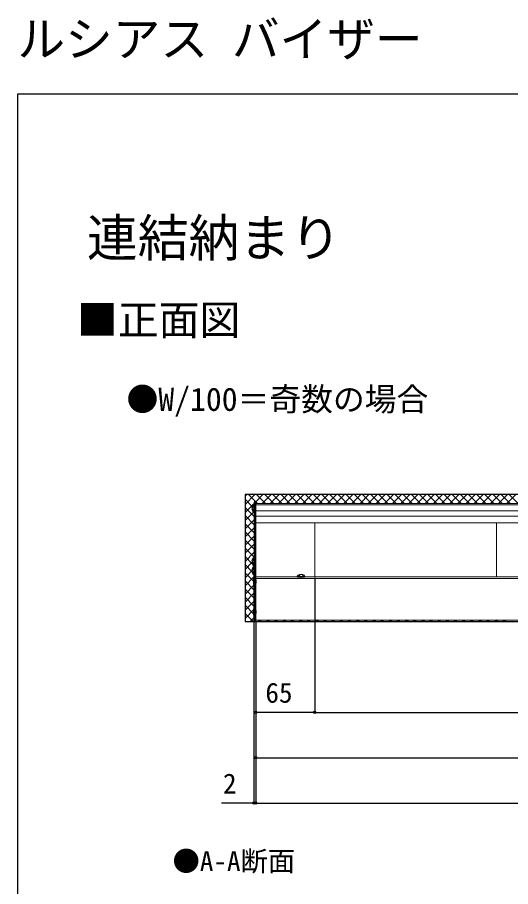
# Model space of a CAD drawing. Units: millimetres, scale not verified. Extents: x -1312 to 1312, y -1960 to 1949.
# Drawn here: x -1312 to -769, y 992 to 1949 of the extents above; entities that cross this region are included whole.
import ezdxf
from ezdxf.enums import TextEntityAlignment as Align

# ---------------------------------------------------------------- set-up
doc = ezdxf.new("R2010")
doc.units = ezdxf.units.MM
doc.header["$LTSCALE"] = 8
for name, color, linetype in [('0-1_USER1', 3, 'Continuous'), ('0-4_YKK_13', 4, 'Continuous'), ('0-5_YKK_D', 6, 'Continuous'), ('0-6_YKK_ZWAK', 7, 'Continuous'), ('0-7_YSS_K', 3, 'Continuous')]:
    doc.layers.add(name, color=color, linetype=linetype)
doc.layers.add('0-3_YKK_12', color=2, linetype='Continuous', lineweight=18)
doc.styles.add('ＭＳ ゴシック', font='')
doc.styles.get('ＭＳ ゴシック').set_extended_font_data('MS Gothic')

msp = doc.modelspace()

# ---------------------------------------------------------------- linework, layer by layer
at = {"layer": '0-3_YKK_12'}
for p, q in [((-1050, 1413.703), (-233.5, 1413.703)), ((-1050, 1413.703), (-1050, 1285.299)), ((-1050, 1412.131), (-233.5, 1412.131)), ((-1050, 1405.776), (-233.5, 1405.776)), ((-1050, 1399.703), (-233.5, 1399.703)), ((-1050, 1392.601), (-233.5, 1392.601)), ((-985, 1392.601), (-985, 1333.026)), ((-785, 1392.601), (-785, 1333.026)), ((-1050, 1333.026), (-233.5, 1333.026)), ((-1050, 1331.22), (-233.5, 1331.22)), ((-1050, 1285.299), (-233.5, 1285.299))]:
    msp.add_line(p, q, dxfattribs=at)
at = {"layer": '0-4_YKK_13'}
for p, q in [((-1054.283, 1409.128), (-1053.4, 1409.128)), ((-1053.877, 1410.778), (-1052.012, 1409.848)), ((-1052.012, 1409.848), (-1051.403, 1408.703)), ((-1051.8, 1415.203), (-1051.8, 1334.458)), ((-1050.5, 1415.203), (-1051.8, 1415.203)), ((-1051.8, 1404.728), (-1051.8, 1412.679)), ((-1054.283, 1350.128), (-1053.4, 1350.128)), ((-1053.877, 1351.778), (-1052.012, 1350.848)), ((-1052.012, 1350.848), (-1051.403, 1349.703)), ((-1051.8, 1345.728), (-1051.8, 1353.679)), ((-1053.877, 1341.778), (-1052.012, 1340.848)), ((-1052.012, 1340.848), (-1051.403, 1339.703)), ((-1051.8, 1335.728), (-1051.8, 1343.679)), ((-1054.283, 1340.128), (-1053.4, 1340.128)), ((-1052, 1324.408), (-1052, 1331.408)), ((-1050.5, 1334.505), (-1051.8, 1334.505)), ((-1051.75, 1324.408), (-1051.75, 1331.408)), ((-1004, 1333.117), (-1003.859, 1333.92)), ((-996, 1333.117), (-1004, 1333.117)), ((-1004, 1333.117), (-1003.912, 1332.617)), ((-996.088, 1332.617), (-1003.912, 1332.617)), ((-1002.3, 1335.097), (-1001.145, 1332.78)), ((-1001.145, 1332.78), (-1000, 1332.171)), ((-998.855, 1332.78), (-1000, 1332.171)), ((-997.7, 1335.097), (-998.855, 1332.78)), ((-996, 1333.117), (-996.141, 1333.92)), ((-996, 1333.117), (-996.088, 1332.617)), ((-1052, 1329.958), (-1050.185, 1329.053)), ((-1052, 1324.408), (-1051.75, 1324.408)), ((-1051.75, 1324.408), (-1050.119, 1326.039)), ((-1050.185, 1329.053), (-1050, 1328.705)), ((-1050, 1329.658), (-1050, 1326.158)), ((-1052, 1290.708), (-1052, 1297.708)), ((-1052, 1296.258), (-1050.185, 1295.353)), ((-1051.75, 1290.708), (-1051.75, 1297.708)), ((-1050.185, 1295.353), (-1050, 1295.005)), ((-1050, 1295.958), (-1050, 1292.458)), ((-1052, 1290.708), (-1051.75, 1290.708)), ((-1051.75, 1290.708), (-1050.119, 1292.338))]:
    msp.add_line(p, q, dxfattribs=at)
for points in [[(-1054.283, 1408.278), (-1053.4, 1408.278), (-1053.4, 1409.128)], [(-1053.877, 1406.628), (-1052.012, 1407.558), (-1051.403, 1408.703)], [(-1050, 1292.203), (-1050, 1415.203), (-1050.5, 1415.203), (-1050.5, 1334.458)], [(-1054.283, 1349.278), (-1053.4, 1349.278), (-1053.4, 1350.128)], [(-1053.877, 1347.628), (-1052.012, 1348.558), (-1051.403, 1349.703)], [(-1054.283, 1339.278), (-1053.4, 1339.278), (-1053.4, 1340.128)], [(-1053.877, 1337.628), (-1052.012, 1338.558), (-1051.403, 1339.703)], [(-1052, 1331.408), (-1051.75, 1331.408), (-1050.119, 1329.777)], [(-1052, 1325.858), (-1050.185, 1326.763), (-1050, 1327.111)], [(-1052, 1297.708), (-1051.75, 1297.708), (-1050.119, 1296.077)], [(-1052, 1292.158), (-1050.185, 1293.063), (-1050, 1293.41)]]:
    msp.add_lwpolyline(points, dxfattribs=at)
for points in [[(-1050.5, 1334.458), (-1052, 1334.458), (-1052, 1284.255), (-1050.5, 1284.255)], [(-1050.5, 1334.458), (-1050.5, 1284.255), (-1050, 1284.255), (-1050, 1334.458)]]:
    msp.add_lwpolyline(points, close=True, dxfattribs=at)
for centre, radius, start, end in [((-1049, 1408.703), 5.3, 127.71409, 175.40059), ((-1049, 1408.703), 5.3, 184.59941, 232.28591), ((-1052.074, 1412.679), 0.274, 0, 127.71409), ((-1052.074, 1404.728), 0.274, 232.28591, 0), ((-1049, 1349.703), 5.3, 127.71409, 175.40059), ((-1052.074, 1353.679), 0.274, 0, 127.71409), ((-1049, 1349.703), 5.3, 184.59941, 232.28591), ((-1049, 1339.703), 5.3, 127.71409, 175.40059), ((-1052.074, 1345.728), 0.274, 232.28591, 0), ((-1052.074, 1343.679), 0.274, 0, 127.71409), ((-1049, 1339.703), 5.3, 184.59941, 232.28591), ((-1052.074, 1335.728), 0.274, 232.28591, 0), ((-1002.972, 1333.764), 0.9, 122.05588, 170), ((-1000, 1329.017), 6.5, 57.94412, 122.05588), ((-997.028, 1333.764), 0.9, 10, 57.94412), ((-1049.554, 1330.343), 0.8, 225, 236.08492), ((-1049.554, 1325.473), 0.8, 123.91508, 135), ((-1049.554, 1296.643), 0.8, 225, 236.08492), ((-1049.554, 1291.773), 0.8, 123.91508, 135)]:
    msp.add_arc(centre, radius, start, end, dxfattribs=at)
at = {"layer": '0-5_YKK_D'}
for p, q in [((-985, 1332.026), (-985, 1182.701)), ((-985, 1332.026), (-985, 1182.701)), ((-1052, 1283.255), (-1052, 1082.701)), ((-1050, 1283.255), (-1050, 1082.701)), ((-1050, 1283.255), (-1050, 1132.701)), ((-1050, 1283.255), (-1050, 1182.701)), ((-1050, 1283.255), (-1050, 1082.701)), ((-985, 1183.701), (-1050, 1183.701)), ((-985, 1183.701), (1015, 1183.701)), ((-1050, 1133.701), (0, 1133.701)), ((-1052, 1083.701), (-1087.886, 1083.701)), ((-1050, 1083.701), (-1052, 1083.701)), ((-1050, 1083.701), (-1044.75, 1083.701)), ((-1050, 1083.701), (1050, 1083.701))]:
    msp.add_line(p, q, dxfattribs=at)
for centre in [(-1050, 1183.701), (-985, 1183.701), (-985, 1183.701), (-1050, 1133.701), (-1052, 1083.701), (-1050, 1083.701), (-1050, 1083.701)]:
    msp.add_circle(centre, 1.312, dxfattribs=at)
at = {"layer": '0-6_YKK_ZWAK'}
for p, q in [((-1312.5, 1864.6), (-1312.5, -1960.4)), ((1312.5, 1864.6), (-1312.5, 1864.6))]:
    msp.add_line(p, q, dxfattribs=at)
at = {"layer": '0-7_YSS_K'}
for p, q in [((-1061.8, 1421.786), (-1059.986, 1423.6)), ((-1061.8, 1412.805), (-1051.005, 1423.6)), ((-1053.986, 1410.5), (-1061.8, 1418.314)), ((-1048.209, 1413.703), (-1058.106, 1423.6)), ((-1050.422, 1415.203), (-1042.025, 1423.6)), ((-1039.229, 1413.703), (-1049.125, 1423.6)), ((-1042.942, 1413.703), (-1033.045, 1423.6)), ((-1030.248, 1413.703), (-1040.145, 1423.6)), ((-1033.961, 1413.703), (-1024.065, 1423.6)), ((-1021.268, 1413.703), (-1031.165, 1423.6)), ((-1024.981, 1413.703), (-1015.084, 1423.6)), ((-1012.288, 1413.703), (-1022.185, 1423.6)), ((-1016.001, 1413.703), (-1006.104, 1423.6)), ((-1003.308, 1413.703), (-1013.204, 1423.6)), ((-1007.021, 1413.703), (-997.124, 1423.6)), ((-994.327, 1413.703), (-1004.224, 1423.6)), ((-998.04, 1413.703), (-988.144, 1423.6)), ((-985.347, 1413.703), (-995.244, 1423.6)), ((-989.06, 1413.703), (-979.163, 1423.6)), ((-976.367, 1413.703), (-986.264, 1423.6)), ((-980.08, 1413.703), (-970.183, 1423.6)), ((-967.387, 1413.703), (-977.283, 1423.6)), ((-971.1, 1413.703), (-961.203, 1423.6)), ((-958.406, 1413.703), (-968.303, 1423.6)), ((-962.119, 1413.703), (-952.223, 1423.6)), ((-949.426, 1413.703), (-959.323, 1423.6)), ((-953.139, 1413.703), (-943.242, 1423.6)), ((-940.446, 1413.703), (-950.343, 1423.6)), ((-944.159, 1413.703), (-934.262, 1423.6)), ((-931.466, 1413.703), (-941.362, 1423.6)), ((-935.179, 1413.703), (-925.282, 1423.6)), ((-922.485, 1413.703), (-932.382, 1423.6)), ((-926.198, 1413.703), (-916.302, 1423.6)), ((-913.505, 1413.703), (-923.402, 1423.6)), ((-917.218, 1413.703), (-907.321, 1423.6)), ((-904.525, 1413.703), (-914.422, 1423.6)), ((-908.238, 1413.703), (-898.341, 1423.6)), ((-895.545, 1413.703), (-905.441, 1423.6)), ((-899.258, 1413.703), (-889.361, 1423.6)), ((-886.564, 1413.703), (-896.461, 1423.6)), ((-890.277, 1413.703), (-880.381, 1423.6)), ((-877.584, 1413.703), (-887.481, 1423.6)), ((-881.297, 1413.703), (-871.4, 1423.6)), ((-868.604, 1413.703), (-878.501, 1423.6)), ((-872.317, 1413.703), (-862.42, 1423.6)), ((-859.624, 1413.703), (-869.52, 1423.6)), ((-863.337, 1413.703), (-853.44, 1423.6)), ((-850.643, 1413.703), (-860.54, 1423.6)), ((-854.356, 1413.703), (-844.46, 1423.6)), ((-841.663, 1413.703), (-851.56, 1423.6)), ((-845.376, 1413.703), (-835.479, 1423.6)), ((-832.683, 1413.703), (-842.58, 1423.6)), ((-836.396, 1413.703), (-826.499, 1423.6)), ((-823.703, 1413.703), (-833.599, 1423.6)), ((-827.416, 1413.703), (-817.519, 1423.6)), ((-814.722, 1413.703), (-824.619, 1423.6)), ((-818.435, 1413.703), (-808.539, 1423.6)), ((-805.742, 1413.703), (-815.639, 1423.6)), ((-809.455, 1413.703), (-799.558, 1423.6)), ((-796.762, 1413.703), (-806.659, 1423.6)), ((-800.475, 1413.703), (-790.578, 1423.6)), ((-787.781, 1413.703), (-797.678, 1423.6)), ((-791.495, 1413.703), (-781.598, 1423.6)), ((-778.801, 1413.703), (-788.698, 1423.6)), ((-782.514, 1413.703), (-772.618, 1423.6)), ((-769.821, 1413.703), (-779.718, 1423.6)), ((-773.534, 1413.703), (-763.637, 1423.6)), ((-760.841, 1413.703), (-770.738, 1423.6)), ((-1061.8, 1403.825), (-1051.8, 1413.825)), ((-1051.8, 1399.334), (-1061.8, 1409.334)), ((-1061.8, 1394.845), (-1052.173, 1404.472)), ((-1051.8, 1390.354), (-1061.8, 1400.354)), ((-1061.8, 1385.865), (-1051.8, 1395.865)), ((-1051.8, 1381.373), (-1061.8, 1391.373)), ((-1061.8, 1376.884), (-1051.8, 1386.884)), ((-1051.8, 1372.393), (-1061.8, 1382.393)), ((-1061.8, 1367.904), (-1051.8, 1377.904)), ((-1051.8, 1363.413), (-1061.8, 1373.413)), ((-1061.8, 1358.924), (-1051.8, 1368.924)), ((-1051.8, 1354.432), (-1061.8, 1364.432)), ((-1061.8, 1349.944), (-1051.8, 1359.944)), ((-1053.797, 1347.449), (-1061.8, 1355.452)), ((-1061.8, 1340.963), (-1054.18, 1348.583)), ((-1054.241, 1338.913), (-1061.8, 1346.472)), ((-1053.485, 1349.278), (-1053.4, 1349.363)), ((-1051.8, 1345.452), (-1051.881, 1345.533)), ((-1061.8, 1331.983), (-1053.655, 1340.128)), ((-1052, 1327.692), (-1061.8, 1337.492)), ((-1061.8, 1323.003), (-1052, 1332.803)), ((-1052, 1318.711), (-1061.8, 1328.511)), ((-1061.8, 1314.023), (-1052, 1323.823)), ((-1052, 1309.731), (-1061.8, 1319.531)), ((-1061.8, 1305.042), (-1052, 1314.842)), ((-1052, 1300.751), (-1061.8, 1310.551)), ((-1061.8, 1296.062), (-1052, 1305.862)), ((-1052, 1291.771), (-1061.8, 1301.571)), ((-1061.8, 1287.082), (-1052, 1296.882)), ((-1052.911, 1283.701), (-1061.8, 1292.59)), ((-1056.2, 1283.701), (-1052, 1287.902)), ((-1047.22, 1283.701), (-1045.623, 1285.299)), ((-1043.931, 1283.701), (-1045.528, 1285.299)), ((-1038.24, 1283.701), (-1036.642, 1285.299)), ((-1034.95, 1283.701), (-1036.548, 1285.299)), ((-1029.26, 1283.701), (-1027.662, 1285.299)), ((-1025.97, 1283.701), (-1027.567, 1285.299)), ((-1020.279, 1283.701), (-1018.682, 1285.299)), ((-1016.99, 1283.701), (-1018.587, 1285.299)), ((-1011.299, 1283.701), (-1009.702, 1285.299)), ((-1008.01, 1283.701), (-1009.607, 1285.299)), ((-1002.319, 1283.701), (-1000.721, 1285.299)), ((-999.029, 1283.701), (-1000.627, 1285.299)), ((-993.339, 1283.701), (-991.741, 1285.299)), ((-990.049, 1283.701), (-991.646, 1285.299)), ((-984.358, 1283.701), (-982.761, 1285.299)), ((-981.069, 1283.701), (-982.666, 1285.299)), ((-975.378, 1283.701), (-973.781, 1285.299)), ((-972.089, 1283.701), (-973.686, 1285.299)), ((-966.398, 1283.701), (-964.8, 1285.299)), ((-963.108, 1283.701), (-964.706, 1285.299)), ((-957.418, 1283.701), (-955.82, 1285.299)), ((-954.128, 1283.701), (-955.725, 1285.299)), ((-948.437, 1283.701), (-946.84, 1285.299)), ((-945.148, 1283.701), (-946.745, 1285.299)), ((-939.457, 1283.701), (-937.86, 1285.299)), ((-936.168, 1283.701), (-937.765, 1285.299)), ((-930.477, 1283.701), (-928.879, 1285.299)), ((-927.187, 1283.701), (-928.785, 1285.299)), ((-921.496, 1283.701), (-919.899, 1285.299)), ((-918.207, 1283.701), (-919.804, 1285.299)), ((-912.516, 1283.701), (-910.919, 1285.299)), ((-909.227, 1283.701), (-910.824, 1285.299)), ((-903.536, 1283.701), (-901.939, 1285.299)), ((-900.246, 1283.701), (-901.844, 1285.299)), ((-894.556, 1283.701), (-892.958, 1285.299)), ((-891.266, 1283.701), (-892.864, 1285.299)), ((-885.575, 1283.701), (-883.978, 1285.299)), ((-882.286, 1283.701), (-883.883, 1285.299)), ((-876.595, 1283.701), (-874.998, 1285.299)), ((-873.306, 1283.701), (-874.903, 1285.299)), ((-867.615, 1283.701), (-866.018, 1285.299)), ((-864.325, 1283.701), (-865.923, 1285.299)), ((-858.635, 1283.701), (-857.037, 1285.299)), ((-855.345, 1283.701), (-856.943, 1285.299)), ((-849.654, 1283.701), (-848.057, 1285.299)), ((-846.365, 1283.701), (-847.962, 1285.299)), ((-840.674, 1283.701), (-839.077, 1285.299)), ((-837.385, 1283.701), (-838.982, 1285.299)), ((-831.694, 1283.701), (-830.097, 1285.299)), ((-828.404, 1283.701), (-830.002, 1285.299)), ((-822.714, 1283.701), (-821.116, 1285.299)), ((-819.424, 1283.701), (-821.022, 1285.299)), ((-813.733, 1283.701), (-812.136, 1285.299)), ((-810.444, 1283.701), (-812.041, 1285.299)), ((-804.753, 1283.701), (-803.156, 1285.299)), ((-801.464, 1283.701), (-803.061, 1285.299)), ((-795.773, 1283.701), (-794.175, 1285.299)), ((-792.483, 1283.701), (-794.081, 1285.299)), ((-786.793, 1283.701), (-785.195, 1285.299)), ((-783.503, 1283.701), (-785.101, 1285.299)), ((-777.812, 1283.701), (-776.215, 1285.299)), ((-774.523, 1283.701), (-776.12, 1285.299))]:
    msp.add_line(p, q, dxfattribs=at)
msp.add_lwpolyline([(-233.5, 1423.6), (-1061.8, 1423.6), (-1061.8, 1283.701), (-233.5, 1283.701)], dxfattribs=at)

# ---------------------------------------------------------------- texts
at = {"layer": '0-1_USER1', "style": 'ＭＳ ゴシック'}
for s, height, p in [('ルシアス バイザー ', 38.49, (-1312.5, 1894.6)), ('連結納まり', 41.06, (-1236, 1673.418)), ('■正面図', 32.99, (-1246.96, 1589.486)), ('●W/100＝奇数の場合', 25.66, (-1192.273, 1508.037)), ('●A-A断面', 21.99, (-1141.591, 1002.185))]:
    msp.add_text(s, height=height, dxfattribs=at).set_placement(p, align=Align.BOTTOM_LEFT)
at = {"layer": '0-5_YKK_D', "style": 'ＭＳ ゴシック'}
for s, p in [('65', (-1039.403, 1187.701)), ('2', (-1086.102, 1087.701))]:
    msp.add_text(s, height=21.99, dxfattribs=at).set_placement(p, align=Align.BOTTOM_LEFT)

doc.saveas('drawing.dxf')
